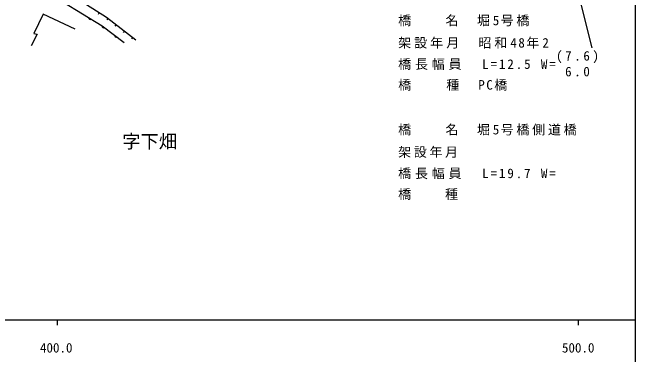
# Model space of a CAD drawing. Units: millimetres, scale not verified. Extents: x 40000 to 680000, y 20000 to 380000.
# Drawn here: x 459446 to 579000, y 198357 to 264038 of the extents above; entities that cross this region are included whole.
import ezdxf
from ezdxf.enums import TextEntityAlignment as Align

# ---------------------------------------------------------------- set-up
doc = ezdxf.new("R2010")
doc.units = ezdxf.units.MM
doc.header["$LTSCALE"] = 1000
for name, color, linetype, lineweight in [('M-BGD', 7, 'Continuous', 25), ('M-BMK-SRVR', 3, 'Continuous', 25), ('M-STR-STR1', 1, 'Continuous', 25), ('M-TTL', 1, 'Continuous', 140), ('M-TTL-BAND', 7, 'Continuous', 25)]:
    doc.layers.add(name, color=color, linetype=linetype, lineweight=lineweight)
doc.layers.add('M-BMK-HTXT', color=7, linetype='Continuous')
doc.styles.add('ＭＳ ゴシック', font='')
doc.styles.get('ＭＳ ゴシック').set_extended_font_data('MS Gothic')

msp = doc.modelspace()

# ---------------------------------------------------------------- linework, layer by layer
at = {"layer": 'M-BGD'}
for p, q in [((465312, 263709), (463534, 259983)), ((471493, 260830), (465312, 263709)), ((476097, 264012), (475882, 263675)), ((477768, 262915), (477524, 262597)), ((479355, 261697), (479111, 261380)), ((464211, 259899), (463026, 257613)), ((463534, 259983), (464211, 259899)), ((480941, 260480), (480698, 260162)), ((482528, 259262), (482285, 258945))]:
    msp.add_line(p, q, dxfattribs=at)
for points in [[(460910, 273674), (477503, 263118), (483114, 258813)], [(461576, 270779), (476636, 261491), (480892, 258267)]]:
    msp.add_lwpolyline(points, dxfattribs=at)
for centre, start, end in [((474373, 262953), 161.01815, 315.65738), ((476914, 261351), 155.5337, 310.17293), ((479306, 259539), 155.5337, 310.17293)]:
    msp.add_arc(centre, 256, start, end, dxfattribs=at)
at = {"layer": 'M-BMK-SRVR'}
msp.add_line((557669, 308434), (570637, 257274), dxfattribs=at)
at = {"layer": 'M-TTL-BAND'}
for p, q in [((579000, 20000), (579000, 370000)), ((40000, 205000), (579000, 205000)), ((468000, 205000), (468000, 204000)), ((568000, 205000), (568000, 204000))]:
    msp.add_line(p, q, dxfattribs=at)

# ---------------------------------------------------------------- texts
at = {"layer": 'M-BMK-HTXT', "style": 'ＭＳ ゴシック'}
msp.add_text('字下畑', height=2566, dxfattribs=at).set_placement((480525, 237219), align=Align.BOTTOM_LEFT)
at = {"layer": 'M-STR-STR1', "char_height": 1833, "attachment_point": 7, "style": 'ＭＳ ゴシック'}
for s, insert in [('\\T1.21;橋\u3000\u3000名\u3000堀5号橋', (533451, 261392)), ('\\T1.23;架設年月\u3000昭和48年2', (533451, 257096)), ('\\T1.4;(7.6)', (563751, 254309)), ('\\T1.29;橋長幅員\u3000L=12.5\\~W=', (533451, 252998)), ('\\T1.4;6.0', (565488, 251747)), ('\\T1.23;橋\u3000\u3000種\u3000PC橋', (533451, 249018))]:
    msp.add_mtext(s, dxfattribs=dict(at, insert=insert))
at = {"layer": 'M-TTL', "char_height": 1833, "attachment_point": 7, "style": 'ＭＳ ゴシック'}
for s, insert in [('\\T1.21;橋\u3000\u3000名\u3000堀5号橋側道橋', (533451, 240419)), ('\\T1.2;架設年月\u3000\u3000', (533451, 236124)), ('\\T1.29;橋長幅員\u3000L=19.7\\~W=', (533451, 232025)), ('\\T1.2;橋\u3000\u3000種\u3000\u3000', (533451, 228045))]:
    msp.add_mtext(s, dxfattribs=dict(at, insert=insert))
at = {"layer": 'M-TTL-BAND', "style": 'ＭＳ ゴシック'}
for s, p in [('400.0', (467844, 198195)), ('500.0', (568000, 198195))]:
    msp.add_text(s, height=1833, dxfattribs=at).set_placement(p, align=Align.BOTTOM_CENTER)

doc.saveas('drawing.dxf')
